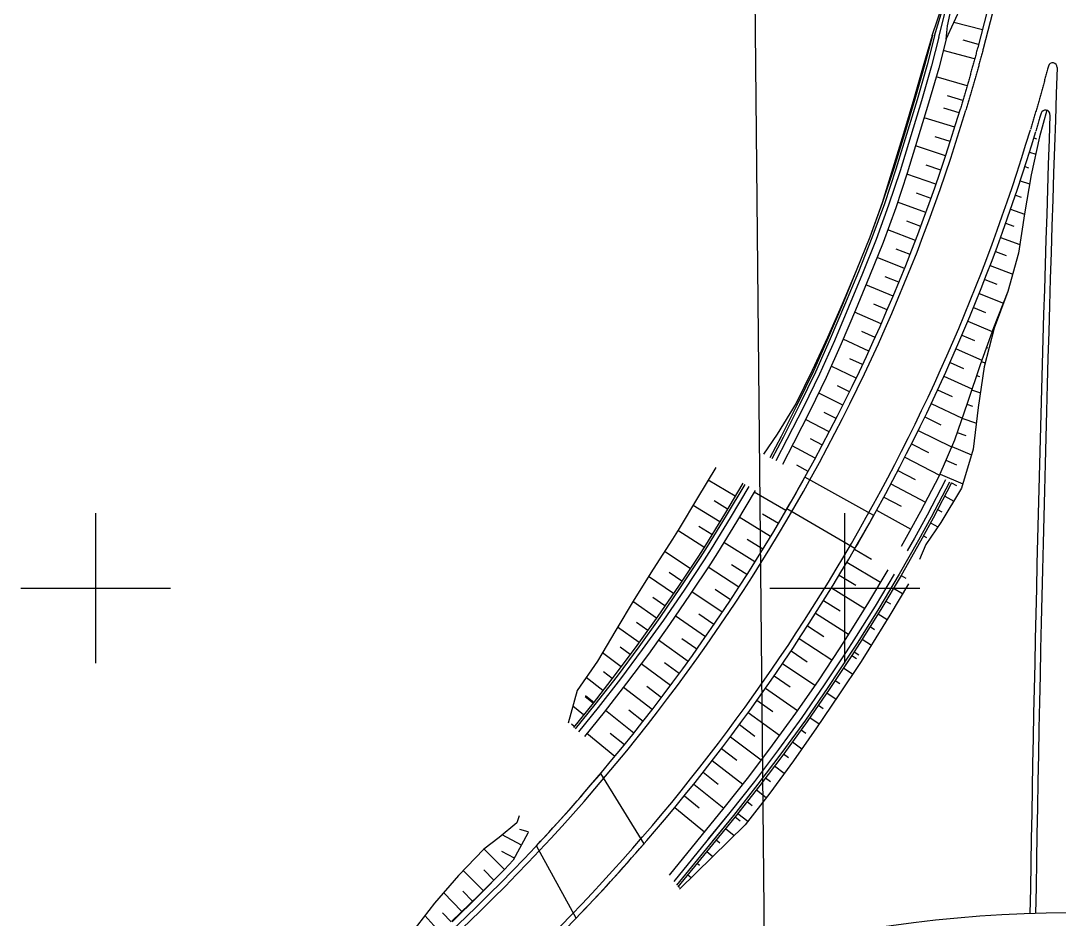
# Model space of a CAD drawing. Header units: inches. Extents: x 499362 to 502582, y 2541888 to 2545349.
# Drawn here: x 501190 to 501328.6, y 2543755.8 to 2543875.7 of the extents above; entities that cross this region are included whole.
import ezdxf

# ---------------------------------------------------------------- set-up
doc = ezdxf.new("R2010")
doc.units = ezdxf.units.IN
for name, color, linetype in [('0-段落划分', 2, 'Continuous'), ('ql', 7, 'Continuous'), ('坐标网', 2, 'Continuous')]:
    doc.layers.add(name, color=color, linetype=linetype)

# ---------------------------------------------------------------- blocks, each defined once
blk = doc.blocks.new('A$C3C1B3F5F')
at = {"layer": 'ql', "color": 1, "linetype": 'Continuous'}
for p, q in [((501303.86, 2543809.71), (501294.68, 2543814.81)), ((501301.35, 2543805.3), (501292.28, 2543810.58)), ((501273.21, 2543765.91), (501267.41, 2543775.29)), ((501264.14, 2543755.98), (501258.84, 2543765.64))]:
    blk.add_line(p, q, dxfattribs=at)
for radius, start, end in [(248.25, 329.8183, 330.9412), (258.75, 329.8183, 330.9412), (248.25, 316.8632, 319.8426), (258.75, 316.1035, 319.0828)]:
    blk.add_arc((501077.68, 2543935.38), radius, start, end, dxfattribs=at)
blk = doc.blocks.new('A$C3A006F90')
at = {"layer": '0-段落划分', "color": 2, "linetype": 'Continuous'}
for p, q in [((501287.84, 2543894.84), (501289.54, 2543719.84)), ((501318.36, 2543874.47), (501314.54, 2543875.44)), ((501317.85, 2543872.54), (501315.78, 2543873.1)), ((501317.33, 2543870.61), (501313.14, 2543871.74)), ((501316.33, 2543866.99), (501312.18, 2543868.19)), ((501315.77, 2543865.07), (501313.7, 2543865.68)), ((501315.26, 2543863.39), (501313.21, 2543864.01)), ((501314.68, 2543861.48), (501310.59, 2543862.76)), ((501313.46, 2543857.67), (501309.44, 2543858.99)), ((501314.07, 2543859.57), (501312.05, 2543860.22)), ((501325.23, 2543860.06), (501325.57, 2543859.96)), ((501324.64, 2543858.15), (501325.48, 2543857.89)), ((501312.82, 2543855.77), (501310.84, 2543856.45)), ((501324.03, 2543856.24), (501324.53, 2543856.08)), ((501312.17, 2543853.88), (501308.27, 2543855.24)), ((501323.41, 2543854.34), (501324.66, 2543853.93)), ((501311.51, 2543852), (501309.58, 2543852.68)), ((501322.78, 2543852.44), (501323.56, 2543852.18)), ((501310.83, 2543850.12), (501307.04, 2543851.5)), ((501322.13, 2543850.55), (501324, 2543849.9)), ((501310.13, 2543848.24), (501308.26, 2543848.94)), ((501321.47, 2543848.67), (501322.57, 2543848.27)), ((501309.42, 2543846.37), (501305.72, 2543847.79)), ((501320.79, 2543846.78), (501323.35, 2543845.85)), ((501308.7, 2543844.51), (501306.87, 2543845.23)), ((501307.96, 2543842.65), (501304.3, 2543844.12)), ((501320.1, 2543844.91), (501321.52, 2543844.38)), ((501319.39, 2543843.04), (501322.41, 2543841.88)), ((501307.21, 2543840.8), (501305.39, 2543841.55)), ((501318.67, 2543841.17), (501320.27, 2543840.54)), ((501306.44, 2543838.95), (501302.82, 2543840.47)), ((501321.78, 2543839.59), (501321.78, 2543839.59)), ((501317.94, 2543839.31), (501321.17, 2543838.02)), ((501304.85, 2543835.28), (501301.31, 2543836.84)), ((501305.65, 2543837.11), (501303.86, 2543837.88)), ((501317.19, 2543837.46), (501318.8, 2543836.79)), ((501321.05, 2543837.73), (501321.08, 2543837.71)), ((501316.42, 2543835.61), (501319.69, 2543834.24)), ((501320.32, 2543835.87), (501320.35, 2543835.85)), ((501304.04, 2543833.45), (501302.29, 2543834.24)), ((501319.6, 2543834), (501319.76, 2543833.94)), ((501303.21, 2543831.63), (501299.77, 2543833.21)), ((501315.64, 2543833.77), (501317.32, 2543833.05)), ((501314.85, 2543831.93), (501318.29, 2543830.43)), ((501318.91, 2543832.12), (501319.08, 2543832.06)), ((501302.37, 2543829.82), (501300.68, 2543830.61)), ((501314.04, 2543830.1), (501315.83, 2543829.3)), ((501318.22, 2543830.25), (501318.74, 2543830.05)), ((501301.51, 2543828.01), (501298.18, 2543829.6)), ((501313.22, 2543828.28), (501316.97, 2543826.57)), ((501317.57, 2543828.36), (501317.98, 2543828.22)), ((501299.75, 2543824.42), (501296.52, 2543826.03)), ((501300.64, 2543826.21), (501299.01, 2543827.01)), ((501312.39, 2543826.46), (501314.35, 2543825.55)), ((501316.93, 2543826.46), (501318.11, 2543826.06)), ((501311.54, 2543824.65), (501315.65, 2543822.7)), ((501316.29, 2543824.56), (501317.05, 2543824.3)), ((501298.85, 2543822.63), (501297.25, 2543823.44)), ((501297.93, 2543820.85), (501294.77, 2543822.5)), ((501310.68, 2543822.84), (501312.83, 2543821.8)), ((501315.64, 2543822.67), (501317.57, 2543822.01)), ((501309.8, 2543821.05), (501314.26, 2543818.85)), ((501315, 2543820.78), (501316.16, 2543820.38)), ((501296.06, 2543817.32), (501292.98, 2543818.99)), ((501297, 2543819.08), (501295.44, 2543819.91)), ((501308.91, 2543819.26), (501311.18, 2543818.11)), ((501314.29, 2543818.91), (501316.92, 2543817.79)), ((501308, 2543817.47), (501312.65, 2543815.09)), ((501295.1, 2543815.56), (501293.58, 2543816.4)), ((501313.5, 2543817.07), (501314.92, 2543816.47)), ((501307.09, 2543815.69), (501309.4, 2543814.49)), ((501312.72, 2543815.23), (501315.76, 2543813.93)), ((501285.37, 2543812.28), (501281.76, 2543814.42)), ((501306.15, 2543813.93), (501310.76, 2543811.47)), ((501314.26, 2543814.03), (501314.92, 2543813.68)), ((501292.14, 2543810.34), (501287.9, 2543812.82)), ((501305.21, 2543812.16), (501307.5, 2543810.92)), ((501313.33, 2543812.26), (501314.54, 2543811.61)), ((501283.31, 2543808.85), (501279.76, 2543811.05)), ((501284.35, 2543810.56), (501282.55, 2543811.63)), ((501304.25, 2543810.41), (501308.82, 2543807.89)), ((501312.39, 2543810.49), (501312.95, 2543810.19)), ((501290.1, 2543806.9), (501285.9, 2543809.45)), ((501291.13, 2543808.62), (501289.01, 2543809.88)), ((501281.2, 2543805.45), (501277.72, 2543807.68)), ((501282.26, 2543807.15), (501280.49, 2543808.24)), ((501311.45, 2543808.73), (501312.43, 2543808.19)), ((501289.06, 2543805.2), (501286.97, 2543806.48)), ((501310.48, 2543806.97), (501310.89, 2543806.75)), ((501279.35, 2543802.61), (501275.91, 2543804.88)), ((501288, 2543803.5), (501283.85, 2543806.11)), ((501301.29, 2543805.19), (501303.55, 2543803.87)), ((501300.28, 2543803.46), (501304.77, 2543800.8)), ((501278.25, 2543800.94), (501276.54, 2543802.07)), ((501285.85, 2543800.13), (501281.75, 2543802.79)), ((501286.93, 2543801.81), (501284.87, 2543803.12)), ((501277.13, 2543799.28), (501273.79, 2543801.57)), ((501299.25, 2543801.75), (501301.49, 2543800.4)), ((501307.53, 2543801.71), (501308.13, 2543801.35)), ((501283.64, 2543796.79), (501279.59, 2543799.52)), ((501284.75, 2543798.45), (501282.71, 2543799.81)), ((501298.21, 2543800.04), (501302.66, 2543797.31)), ((501306.5, 2543799.99), (501307.72, 2543799.27)), ((501274.86, 2543795.99), (501271.72, 2543798.23)), ((501275.99, 2543797.63), (501274.36, 2543798.75)), ((501297.16, 2543798.34), (501299.37, 2543796.96)), ((501305.48, 2543798.27), (501306.09, 2543797.91)), ((501282.52, 2543795.14), (501280.5, 2543796.52)), ((501296.09, 2543796.65), (501300.49, 2543793.85)), ((501304.44, 2543796.56), (501305.65, 2543795.81)), ((501273.69, 2543794.36), (501272.19, 2543795.43)), ((501281.38, 2543793.49), (501277.37, 2543796.29)), ((501272.53, 2543792.74), (501269.67, 2543794.78)), ((501295.01, 2543794.96), (501297.2, 2543793.55)), ((501303.37, 2543794.87), (501303.98, 2543794.49)), ((501279.07, 2543790.23), (501275.11, 2543793.08)), ((501280.23, 2543791.85), (501278.24, 2543793.26)), ((501293.92, 2543793.29), (501298.26, 2543790.43)), ((501302.31, 2543793.18), (501303.54, 2543792.4)), ((501270.15, 2543789.52), (501267.64, 2543791.39)), ((501271.34, 2543791.13), (501270.01, 2543792.12)), ((501292.82, 2543791.62), (501294.98, 2543790.18)), ((501300.94, 2543791.03), (501301.55, 2543790.63)), ((501301.23, 2543791.49), (501301.85, 2543791.1)), ((501276.71, 2543787), (501272.8, 2543789.91)), ((501277.9, 2543788.61), (501275.93, 2543790.05)), ((501291.7, 2543789.96), (501296, 2543787.04)), ((501268.94, 2543787.93), (501267.77, 2543788.84)), ((501290.57, 2543788.31), (501292.7, 2543786.84)), ((501299.83, 2543789.36), (501301.06, 2543788.55)), ((501267.71, 2543786.35), (501265.46, 2543788.1)), ((501275.5, 2543785.4), (501273.57, 2543786.87)), ((501298.73, 2543787.69), (501299.34, 2543787.29)), ((501266.39, 2543784.66), (501265.32, 2543785.52)), ((501266.48, 2543784.77), (501265.4, 2543785.62)), ((501274.29, 2543783.81), (501270.45, 2543786.77)), ((501289.43, 2543786.67), (501293.68, 2543783.68)), ((501297.61, 2543786.03), (501298.83, 2543785.19)), ((501265.13, 2543783.1), (501263.69, 2543784.26)), ((501288.27, 2543785.04), (501290.38, 2543783.53)), ((501296.47, 2543784.39), (501297.09, 2543783.97)), ((501271.82, 2543780.67), (501268.04, 2543783.68)), ((501273.06, 2543782.23), (501271.15, 2543783.73)), ((501287.1, 2543783.41), (501291.29, 2543780.38)), ((501295.34, 2543782.75), (501296.57, 2543781.89)), ((501263.87, 2543781.55), (501263.5, 2543781.85)), ((501285.92, 2543781.8), (501288, 2543780.27)), ((501269.3, 2543777.56), (501265.57, 2543780.63)), ((501270.57, 2543779.11), (501268.69, 2543780.63)), ((501284.73, 2543780.19), (501288.85, 2543777.11)), ((501294.17, 2543781.12), (501294.79, 2543780.67)), ((501283.52, 2543778.6), (501285.57, 2543777.04)), ((501293, 2543779.5), (501294.26, 2543778.59)), ((501291.82, 2543777.88), (501292.46, 2543777.4)), ((501282.3, 2543777.01), (501286.37, 2543773.87)), ((501290.61, 2543776.29), (501291.91, 2543775.31)), ((501281.07, 2543775.44), (501283.09, 2543773.85)), ((501289.41, 2543774.7), (501290.07, 2543774.2)), ((501279.83, 2543773.87), (501283.85, 2543770.66)), ((501288.19, 2543773.11), (501289.51, 2543772.07)), ((501278.58, 2543772.31), (501280.57, 2543770.7)), ((501277.31, 2543770.76), (501281.26, 2543767.5)), ((501286.95, 2543771.54), (501287.62, 2543771.01)), ((501285.36, 2543769.51), (501286.02, 2543768.96)), ((501285.72, 2543769.96), (501287.07, 2543768.9)), ((501257.73, 2543767.51), (501256.63, 2543767.82)), ((501284.09, 2543767.96), (501285.25, 2543767.01)), ((501256.83, 2543765.73), (501254.28, 2543767.09)), ((501282.82, 2543766.41), (501283.32, 2543766.01)), ((501254.56, 2543762.48), (501251.83, 2543765.21)), ((501255.89, 2543763.97), (501254.22, 2543764.86)), ((501281.56, 2543764.86), (501282.37, 2543764.2)), ((501280.29, 2543763.31), (501280.61, 2543763.05)), ((501251.74, 2543759.65), (501249.05, 2543762.33)), ((501253.15, 2543761.07), (501251.8, 2543762.42)), ((501279.03, 2543761.76), (501279.49, 2543761.39)), ((501248.87, 2543756.86), (501246.43, 2543759.4)), ((501250.31, 2543758.25), (501249.03, 2543759.58)), ((501277.76, 2543760.21), (501277.91, 2543760.1)), ((501245.96, 2543754.12), (501243.92, 2543756.32)), ((501247.43, 2543755.47), (501246.29, 2543756.7))]:
    blk.add_line(p, q, dxfattribs=at)
at = {"layer": '0-段落划分', "color": 2, "flags": 128}
blk.add_lwpolyline([(501328.51, 2543930.87), (501327.98, 2543925.91), (501327.37, 2543920.96), (501326.7, 2543916.02), (501325.97, 2543911.09), (501325.16, 2543906.17), (501324.29, 2543901.26), (501323.36, 2543896.37), (501322.36, 2543891.49), (501321.29, 2543886.63), (501320.17, 2543881.78), (501318.99, 2543876.95), (501317.74, 2543872.13)], dxfattribs=at)
at = {"layer": '0-段落划分', "color": 2, "linetype": 'Continuous', "flags": 128}
for points in [[(501329.25, 2543930.79), (501328.72, 2543925.82), (501328.12, 2543920.86), (501327.45, 2543915.91), (501326.71, 2543910.97), (501325.9, 2543906.04), (501325.03, 2543901.12), (501324.09, 2543896.22), (501323.09, 2543891.33), (501322.03, 2543886.46), (501320.9, 2543881.6), (501319.71, 2543876.76), (501318.47, 2543871.94)], [(501311.67, 2543873.74), (501311.67, 2543873.74), (501313.79, 2543880.04), (501314.05, 2543882.15)], [(501311.98, 2543873.66), (501311.98, 2543873.66), (501313.88, 2543880.04), (501314.16, 2543882.14)], [(501312.56, 2543873.51), (501312.56, 2543873.51), (501314.18, 2543880.03), (501314.46, 2543882.13)], [(501313.52, 2543873.25), (501313.69, 2543875.01), (501314.78, 2543880), (501315.05, 2543882.11)], [(501313.52, 2543873.25), (501316.61, 2543879.94), (501316.61, 2543879.94), (501316.89, 2543882.04)], [(501311.67, 2543873.74), (501310.55, 2543869.94)], [(501311.69, 2543873.74), (501310.7, 2543869.9)], [(501311.98, 2543873.66), (501310.99, 2543869.82)], [(501311.98, 2543873.66), (501310.99, 2543869.82)], [(501312.56, 2543873.51), (501311.57, 2543869.66)], [(501312.56, 2543873.51), (501311.57, 2543869.66)], [(501313.52, 2543873.25), (501312.53, 2543869.38)], [(501310.55, 2543869.94), (501309.2, 2543865.29), (501307.83, 2543860.65), (501306.43, 2543856.01), (501304.97, 2543851.39), (501303.33, 2543846.83), (501303.33, 2543846.83)], [(501310.7, 2543869.9), (501309.35, 2543865.25), (501307.96, 2543860.61), (501306.52, 2543855.98), (501305, 2543851.38), (501303.34, 2543846.83), (501303.34, 2543846.83)], [(501310.99, 2543869.82), (501309.64, 2543865.16), (501308.24, 2543860.52), (501306.8, 2543855.89), (501305.29, 2543851.28), (501303.62, 2543846.72), (501303.62, 2543846.72)], [(501310.99, 2543869.82), (501309.64, 2543865.16), (501308.24, 2543860.52), (501306.8, 2543855.89), (501305.29, 2543851.28), (501303.62, 2543846.72), (501303.62, 2543846.72)], [(501311.57, 2543869.66), (501310.22, 2543864.99), (501308.81, 2543860.33), (501307.37, 2543855.69), (501305.85, 2543851.07), (501304.18, 2543846.5), (501304.18, 2543846.5)], [(501311.57, 2543869.66), (501310.22, 2543864.99), (501308.81, 2543860.33), (501307.37, 2543855.69), (501305.85, 2543851.07), (501304.18, 2543846.5), (501304.18, 2543846.5)], [(501312.53, 2543869.38), (501311.17, 2543864.7), (501309.76, 2543860.02), (501308.31, 2543855.36), (501306.79, 2543850.72), (501305.11, 2543846.13), (501305.11, 2543846.13)], [(501326.98, 2543863.76), (501326, 2543860.21), (501324.86, 2543855.12), (501324, 2543849.92), (501323.17, 2543844.67), (501321.78, 2543839.59), (501321.78, 2543839.59)], [(501303.33, 2543846.83), (501301.52, 2543842.33), (501299.63, 2543837.87), (501297.68, 2543833.43), (501295.65, 2543829.03), (501293.5, 2543824.67), (501293.5, 2543824.67)], [(501303.34, 2543846.83), (501301.53, 2543842.33), (501299.68, 2543837.85), (501297.78, 2543833.38), (501295.81, 2543828.94), (501293.7, 2543824.57), (501293.7, 2543824.57)], [(501303.62, 2543846.72), (501301.81, 2543842.21), (501299.95, 2543837.73), (501298.06, 2543833.25), (501296.08, 2543828.81), (501293.97, 2543824.44), (501293.97, 2543824.44)], [(501303.62, 2543846.72), (501301.81, 2543842.21), (501299.95, 2543837.73), (501298.06, 2543833.25), (501296.08, 2543828.81), (501293.97, 2543824.44), (501293.97, 2543824.44)], [(501304.18, 2543846.5), (501302.36, 2543841.98), (501300.5, 2543837.48), (501298.6, 2543833), (501296.62, 2543828.55), (501294.5, 2543824.16), (501294.5, 2543824.16)], [(501304.18, 2543846.5), (501302.36, 2543841.98), (501300.5, 2543837.48), (501298.6, 2543833), (501296.62, 2543828.55), (501294.5, 2543824.16), (501294.5, 2543824.16)], [(501305.11, 2543846.13), (501303.29, 2543841.6), (501301.42, 2543837.08), (501299.51, 2543832.58), (501297.52, 2543828.11), (501295.39, 2543823.71), (501295.39, 2543823.71)], [(501321.78, 2543839.59), (501319.86, 2543834.71), (501318.05, 2543829.78), (501316.36, 2543824.77), (501314.65, 2543819.75), (501312.57, 2543814.89), (501312.57, 2543814.89)], [(501321.78, 2543839.59), (501319.95, 2543834.67), (501318.6, 2543829.53), (501317.82, 2543824.09), (501317.14, 2543818.54), (501315.59, 2543813.34), (501315.59, 2543813.34)], [(501293.5, 2543824.67), (501290.97, 2543820.53), (501289.14, 2543817.89)], [(501293.7, 2543824.57), (501291.49, 2543820.25), (501290.01, 2543817.4)], [(501293.97, 2543824.44), (501291.76, 2543820.1), (501290.27, 2543817.26)], [(501293.97, 2543824.44), (501291.76, 2543820.1), (501290.27, 2543817.26)], [(501294.5, 2543824.16), (501292.28, 2543819.82), (501290.8, 2543816.97)], [(501294.5, 2543824.16), (501292.28, 2543819.82), (501290.8, 2543816.97)], [(501295.39, 2543823.71), (501293.16, 2543819.35), (501291.67, 2543816.48)], [(501282.76, 2543816.11), (501280.35, 2543812.03), (501277.89, 2543807.96), (501276.98, 2543806.52)], [(501312.57, 2543814.89), (501310.1, 2543810.22), (501308.42, 2543807.17)], [(501286.39, 2543814), (501283.93, 2543809.85), (501281.39, 2543805.74), (501280.45, 2543804.28)], [(501286.65, 2543813.85), (501284.18, 2543809.69), (501281.64, 2543805.58), (501280.7, 2543804.11)], [(501286.65, 2543813.85), (501284.18, 2543809.69), (501281.64, 2543805.58), (501280.7, 2543804.11)], [(501287.17, 2543813.55), (501284.7, 2543809.38), (501282.15, 2543805.26), (501281.21, 2543803.79)], [(501287.17, 2543813.55), (501284.7, 2543809.38), (501282.15, 2543805.26), (501281.21, 2543803.79)], [(501313.46, 2543814.44), (501310.98, 2543809.75), (501309.3, 2543806.69)], [(501313.46, 2543814.44), (501310.98, 2543809.75), (501309.3, 2543806.69)], [(501313.99, 2543814.16), (501311.51, 2543809.47), (501309.82, 2543806.4)], [(501313.99, 2543814.16), (501311.51, 2543809.47), (501309.82, 2543806.4)], [(501314.26, 2543814.03), (501311.78, 2543809.32), (501310.08, 2543806.25)], [(501315.59, 2543813.34), (501312.82, 2543808.76), (501310.82, 2543805.84)], [(501288.03, 2543813.05), (501285.55, 2543808.86), (501282.99, 2543804.72), (501282.05, 2543803.24)], [(501276.98, 2543806.52), (501274.4, 2543802.54), (501271.88, 2543798.5), (501269.45, 2543794.39), (501266.98, 2543790.28), (501264.25, 2543786.36), (501264.25, 2543786.36)], [(501309.82, 2543806.4), (501307.27, 2543801.86)], [(501309.82, 2543806.4), (501307.27, 2543801.86)], [(501308.42, 2543807.17), (501307.52, 2543805.58)], [(501310.08, 2543806.25), (501307.53, 2543801.71)], [(501309.3, 2543806.69), (501308.34, 2543804.99)], [(501310.82, 2543805.84), (501309.96, 2543803.83)], [(501280.45, 2543804.28), (501277.79, 2543800.25), (501275.05, 2543796.27), (501272.24, 2543792.34), (501269.36, 2543788.47), (501266.39, 2543784.66), (501266.39, 2543784.66)], [(501280.7, 2543804.11), (501278.04, 2543800.08), (501275.3, 2543796.09), (501272.49, 2543792.16), (501269.6, 2543788.28), (501266.62, 2543784.47), (501266.62, 2543784.47)], [(501280.7, 2543804.11), (501278.04, 2543800.08), (501275.3, 2543796.09), (501272.49, 2543792.16), (501269.6, 2543788.28), (501266.62, 2543784.47), (501266.62, 2543784.47)], [(501281.21, 2543803.79), (501278.54, 2543799.74), (501275.79, 2543795.75), (501272.97, 2543791.81), (501270.07, 2543787.92), (501267.09, 2543784.09), (501267.09, 2543784.09)], [(501281.21, 2543803.79), (501278.54, 2543799.74), (501275.79, 2543795.75), (501272.97, 2543791.81), (501270.07, 2543787.92), (501267.09, 2543784.09), (501267.09, 2543784.09)], [(501282.05, 2543803.24), (501279.37, 2543799.18), (501276.61, 2543795.17), (501273.78, 2543791.21), (501270.87, 2543787.31), (501267.87, 2543783.47), (501267.87, 2543783.47)], [(501305.76, 2543802.45), (501303.18, 2543798.13), (501300.37, 2543793.66), (501299.34, 2543792.06)], [(501306.58, 2543801.88), (501304.03, 2543797.61), (501301.21, 2543793.12), (501300.18, 2543791.52)], [(501307.27, 2543801.86), (501304.55, 2543797.3), (501301.72, 2543792.8), (501300.68, 2543791.19)], [(501307.27, 2543801.86), (501304.55, 2543797.3), (501301.72, 2543792.8), (501300.68, 2543791.19)], [(501307.53, 2543801.71), (501304.8, 2543797.14), (501301.97, 2543792.64), (501300.94, 2543791.03)], [(501308.48, 2543800.56), (501306.02, 2543796.4), (501303.2, 2543791.86), (501302.17, 2543790.23)], [(501299.34, 2543792.06), (501296.43, 2543787.66), (501293.42, 2543783.32), (501290.32, 2543779.05), (501287.13, 2543774.84), (501283.87, 2543770.69), (501283.87, 2543770.69)], [(501300.18, 2543791.52), (501297.26, 2543787.1), (501294.24, 2543782.74), (501291.13, 2543778.46), (501287.93, 2543774.23), (501284.65, 2543770.07), (501284.65, 2543770.07)], [(501300.18, 2543791.52), (501297.26, 2543787.1), (501294.24, 2543782.74), (501291.13, 2543778.46), (501287.93, 2543774.23), (501284.65, 2543770.07), (501284.65, 2543770.07)], [(501300.68, 2543791.19), (501297.75, 2543786.76), (501294.73, 2543782.4), (501291.61, 2543778.1), (501288.4, 2543773.87), (501285.12, 2543769.69), (501285.12, 2543769.69)], [(501300.68, 2543791.19), (501297.75, 2543786.76), (501294.73, 2543782.4), (501291.61, 2543778.1), (501288.4, 2543773.87), (501285.12, 2543769.69), (501285.12, 2543769.69)], [(501300.94, 2543791.03), (501298, 2543786.6), (501294.97, 2543782.23), (501291.85, 2543777.92), (501288.64, 2543773.69), (501285.36, 2543769.51), (501285.36, 2543769.51)], [(501302.17, 2543790.23), (501299.22, 2543785.77), (501296.21, 2543781.35), (501293.13, 2543776.98), (501289.97, 2543772.67), (501286.7, 2543768.43), (501286.7, 2543768.43)], [(501264.25, 2543786.36), (501263.09, 2543781.99)], [(501266.39, 2543784.66), (501263.78, 2543781.43)], [(501266.62, 2543784.47), (501264.01, 2543781.24)], [(501266.62, 2543784.47), (501264.01, 2543781.24)], [(501267.09, 2543784.09), (501264.47, 2543780.85)], [(501267.09, 2543784.09), (501264.47, 2543780.85)], [(501267.87, 2543783.47), (501265.24, 2543780.22)], [(501283.87, 2543770.69), (501276.55, 2543761.73)], [(501256.53, 2543769.61), (501256.2, 2543768.69), (501253.84, 2543766.72), (501253.84, 2543766.72), (501251.81, 2543765.19), (501251.81, 2543765.19), (501248.43, 2543761.69), (501245.21, 2543758), (501242.19, 2543754.07), (501239.16, 2543750.09), (501235.75, 2543746.51), (501235.75, 2543746.51), (501235.75, 2543746.51), (501231.93, 2543743.39), (501228.03, 2543740.39), (501224.03, 2543737.52), (501219.96, 2543734.74), (501215.88, 2543731.99), (501215.88, 2543731.99)], [(501284.65, 2543770.07), (501277.16, 2543760.89)], [(501285.12, 2543769.69), (501277.52, 2543760.39)], [(501285.36, 2543769.51), (501277.71, 2543760.14)], [(501284.65, 2543770.07), (501281.77, 2543766.54)], [(501285.12, 2543769.69), (501282.23, 2543766.16)], [(501257.73, 2543767.51), (501257.67, 2543767.31), (501255.74, 2543763.7), (501255.74, 2543763.7), (501254.57, 2543762.49), (501254.57, 2543762.49), (501251.08, 2543758.99), (501247.52, 2543755.56)], [(501286.7, 2543768.43), (501277.92, 2543759.85)], [(501254.57, 2543762.49), (501251.09, 2543758.98), (501247.59, 2543755.48)]]:
    blk.add_lwpolyline(points, dxfattribs=at)
at = {"layer": '0-段落划分', "color": 2, "flags": 128}
for points in [[(501317.74, 2543872.13, 0.000237), (501317.68, 2543871.88, 0.000585), (501317.51, 2543871.27, 0.000589), (501317.35, 2543870.66, 0.000592), (501317.18, 2543870.05, 0.000596), (501317.01, 2543869.44, 0.000599), (501316.84, 2543868.83, 0.000603), (501316.67, 2543868.22, 0.000606), (501316.5, 2543867.61, 0.00061), (501316.33, 2543867, 0.000613), (501316.15, 2543866.39, 0.000616), (501315.98, 2543865.78, 0.00062), (501315.8, 2543865.18, 0.000623), (501315.62, 2543864.57, 0.000631), (501315.44, 2543863.96, 0.000631)], [(501318.47, 2543871.94, 0.000239), (501318.4, 2543871.69, 0.000589), (501318.24, 2543871.08, 0.000592), (501318.07, 2543870.46, 0.000596), (501317.91, 2543869.85, 0.000599), (501317.74, 2543869.24, 0.000603), (501317.57, 2543868.63, 0.000606), (501317.4, 2543868.01, 0.00061), (501317.22, 2543867.4, 0.000613), (501317.05, 2543866.79, 0.000617), (501316.87, 2543866.18, 0.00062), (501316.7, 2543865.57, 0.000624), (501316.52, 2543864.96, 0.000627), (501316.34, 2543864.36, 0.000633), (501316.15, 2543863.75)], [(501327.17, 2543869.64), (501327.1, 2543869.38, 0.00063), (501326.93, 2543868.74, 0.000634), (501326.76, 2543868.11, 0.000638), (501326.59, 2543867.48, 0.000641), (501326.41, 2543866.84, 0.000645), (501326.24, 2543866.21, 0.000649), (501326.06, 2543865.58, 0.000653), (501325.88, 2543864.94, 0.000657), (501325.7, 2543864.31, 0.000661), (501325.52, 2543863.68, 0.000665), (501325.33, 2543863.05, 0.00067), (501325.15, 2543862.42, 0.000674), (501324.96, 2543861.79, 0.000657), (501324.78, 2543861.18, 0.000657)], [(501326.21, 2543863.36), (501326.05, 2543862.84, 0.000673), (501325.87, 2543862.21, 0.000678), (501325.68, 2543861.57, 0.000659), (501325.5, 2543860.96, 0.000659)]]:
    blk.add_lwpolyline(points, format="xyb", dxfattribs=at)
at = {"layer": '0-段落划分', "color": 2}
for centre, radius, start, end in [((501327.75, 2543869.49), 0.6, 357.9958, 165.1904), ((507344.92, 2543658.92), 6020.25, 177.995836, 179.070256), ((501077.68, 2543935.38), 248.25, 310.6883, 343.28), ((501077.68, 2543935.38), 249, 310.6883, 343.28), ((507344.92, 2543658.92), 6021, 178.056041, 179.070256), ((501326.78, 2543863.19), 0.6, 358.056, 163.7375), ((501077.68, 2543935.38), 258, 314.7326, 343.28), ((501077.68, 2543935.38), 258.75, 314.7326, 343.28), ((501330.96, 2543578.7), 178, 347.9638, 110.5851)]:
    blk.add_arc(centre, radius, start, end, dxfattribs=at)
at = {"layer": '0-段落划分', "color": 2, "linetype": 'Continuous'}
blk.add_blockref('A$C3C1B3F5F', (0, 0), dxfattribs=at)

msp = doc.modelspace()

# ---------------------------------------------------------------- linework, layer by layer
at = {"layer": '坐标网'}
for p, q in [((501200, 2543790), (501200, 2543810)), ((501300, 2543790), (501300, 2543810)), ((501190, 2543800), (501210, 2543800)), ((501290, 2543800), (501310, 2543800))]:
    msp.add_line(p, q, dxfattribs=at)

# ---------------------------------------------------------------- block references
at = {"layer": '0-段落划分'}
msp.add_blockref('A$C3A006F90', (0, 0), dxfattribs=at)

doc.saveas('drawing.dxf')
